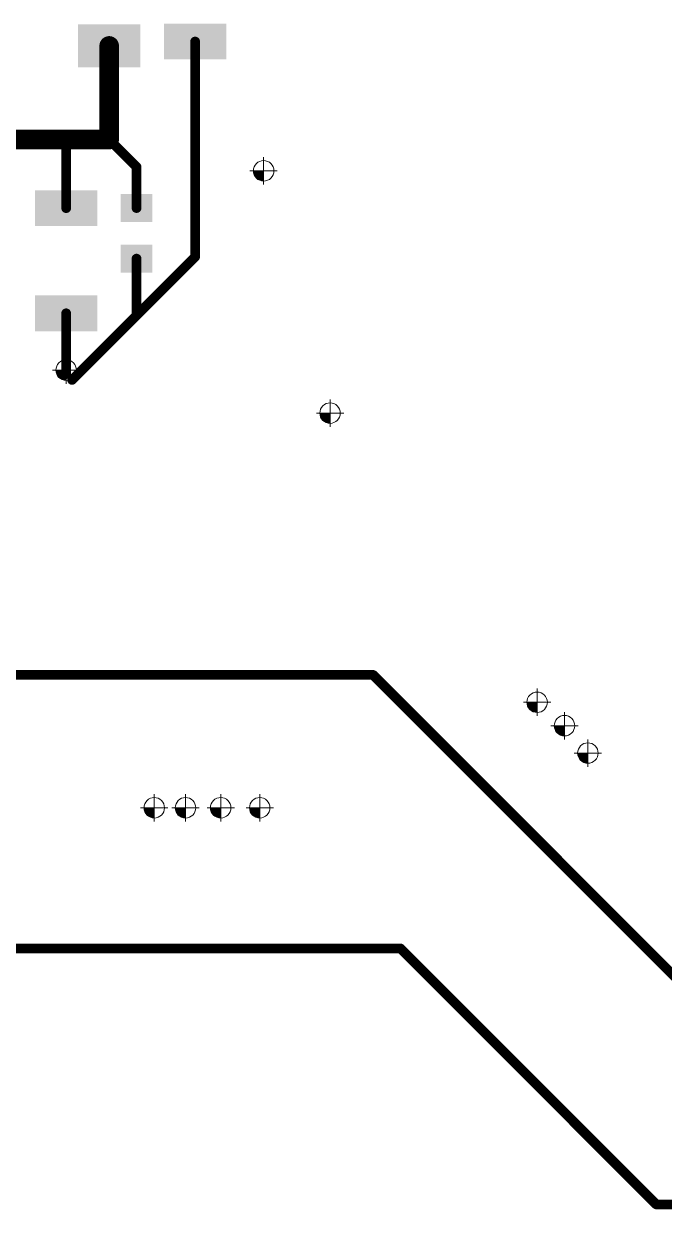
# Model space of a CAD drawing. Header units: millimetres. Extents: x 1557 to 2774, y 1107 to 1474.
# Drawn here: x 1642.93 to 1659.32, y 1390.19 to 1420.53 of the extents above; entities that cross this region are included whole.
import ezdxf

# ---------------------------------------------------------------- set-up
doc = ezdxf.new("R2010")
doc.units = ezdxf.units.MM
for name, color, linetype in [('PDF _Геометрия', 7, 'Continuous'), ('PDF _Сплошная заливка', 7, 'Continuous'), ('TopLayer', 1, 'Continuous')]:
    doc.layers.add(name, color=color, linetype=linetype)

msp = doc.modelspace()

# ---------------------------------------------------------------- hatches: boundary and pattern name
at = {"layer": 'PDF _Сплошная заливка', "transparency": 33554559}
for points in [[(1648.807427075926, 1416.770009577871, 0.414158043362994), (1649.069929655948, 1416.507506997878), (1649.069929655948, 1416.507506997838), (1649.069929655948, 1416.507506997838), (1649.069929655948, 1416.770009577871), (1649.069929655948, 1416.770009577871)], [(1643.752920671017, 1411.670000726674, 0.1989057187990377), (1643.829826412804, 1411.484368610566), (1643.829826412782, 1411.484368610548, 0.1988800815205161), (1644.015423251038, 1411.40749814662), (1644.015423251038, 1411.407498146649), (1644.015423251038, 1411.407498146649), (1644.015423251038, 1411.670000726674), (1644.015423251038, 1411.670000726674)], [(1650.507432025407, 1410.569992854943, 0.1989883854438822), (1650.584337767194, 1410.384396016705), (1650.584337767157, 1410.38439601668, 0.1989883858906619), (1650.769934605428, 1410.307490274911), (1650.769934605428, 1410.307490274914), (1650.769934605428, 1410.307490274914), (1650.769934605428, 1410.569992854943), (1650.769934605428, 1410.569992854943)], [(1655.807472358144, 1403.169981976527, 0.4142588362369964), (1656.069974938165, 1402.90747939648), (1656.069974938165, 1402.907479396498), (1656.069974938165, 1402.907479396498), (1656.069974938165, 1403.169981976527), (1656.069974938165, 1403.169981976527)], [(1656.507455719641, 1402.56998736823, 0.1989561129498261), (1656.584361461406, 1402.384355252108), (1656.584361461406, 1402.384355252108, 0.198880082026945), (1656.769958299684, 1402.307484788216), (1656.769958299684, 1402.307484788202), (1656.769958299684, 1402.307484788202), (1656.769958299684, 1402.56998736823), (1656.769958299684, 1402.56998736823)], [(1657.10746161686, 1401.869965201079, 0.1988800817560399), (1657.184332080763, 1401.684368362812), (1657.184332080763, 1401.684368362812, 0.1989561127591369), (1657.369964196889, 1401.607462621054), (1657.369964196889, 1401.607462621047), (1657.369964196889, 1401.607462621047), (1657.369964196889, 1401.869965201079), (1657.369964196889, 1401.869965201079)], [(1646.007423074184, 1400.469960730755, 0.4141580433180979), (1646.269925654206, 1400.207458150711), (1646.269925654206, 1400.207458150726), (1646.269925654206, 1400.207458150726), (1646.269925654206, 1400.469960730755), (1646.269925654206, 1400.469960730755)], [(1646.807419177843, 1400.469960730755, 0.4141580431710793), (1647.069921757865, 1400.20745815077), (1647.069921757865, 1400.207458150726), (1647.069921757865, 1400.207458150726), (1647.069921757865, 1400.469960730755), (1647.069921757865, 1400.469960730755)], [(1647.707428023665, 1400.469960730755, 0.4141580433861971), (1647.969930603686, 1400.207458150759), (1647.969930603686, 1400.207458150726), (1647.969930603686, 1400.207458150726), (1647.969930603686, 1400.469960730755), (1647.969930603686, 1400.469960730755)], [(1648.707449611626, 1400.469960730755, 0.4142084405575368), (1648.969952191655, 1400.207458150737), (1648.969952191655, 1400.207458150726), (1648.969952191655, 1400.207458150726), (1648.969952191655, 1400.469960730755), (1648.969952191655, 1400.469960730755)]]:
    msp.add_hatch(color=7, dxfattribs=at).paths.add_polyline_path(points)

# ---------------------------------------------------------------- linework, layer by layer
at = {"layer": 'PDF _Геометрия', "lineweight": 9}
for points in [[(1649.332467513839, 1416.770009577871, 0.4143145162661906), (1649.07000021168, 1417.032476880034, 0.4143145160597703), (1648.807532909528, 1416.770009577871, 0.4143145161203163), (1649.07000021168, 1416.507542275697, 0.4143145161385002)], [(1644.27785527535, 1411.670106560265, 0.4143145160363481), (1644.015387973176, 1411.932573862406, 0.4143145161851435), (1643.752920671097, 1411.670106560265, 0.4143145163287007), (1644.015387973176, 1411.407639258073, 0.4143145159918706)], [(1651.032507741182, 1410.570063410668, 0.4143145160258204), (1650.770040439023, 1410.832530712798, 0.4143145159692036), (1650.507573136805, 1410.570063410668, 0.4143145160872729), (1650.770040439023, 1410.30759610856, 0.4143145161437388)], [(1656.33230112889, 1403.169911420803, 0.4143145163110206), (1656.069833826723, 1403.43237872298, 0.4143145161495816), (1655.807366524586, 1403.169911420803, 0.4143145162281603), (1656.069833826723, 1402.907444118589, 0.4143145161298868)], [(1657.0325667133, 1402.56998736823, 0.4143145162527918), (1656.770099411134, 1402.832454670419, 0.4143145159983178), (1656.507632108916, 1402.56998736823, 0.4143145161207194), (1656.770099411134, 1402.307520066086, 0.4143145161867554)], [(1657.632290387606, 1401.869894645351, 0.414314515925784), (1657.369823085432, 1402.132361947528, 0.414314516200708), (1657.107355783244, 1401.869894645351, 0.4143145160505021), (1657.369823085432, 1401.607427343202, 0.4143145159641667)], [(1646.532463512097, 1400.470066564345, 0.4143145160778537), (1646.269996209938, 1400.732533866475, 0.4143145160639007), (1646.007528907786, 1400.470066564345, 0.4143145160971455), (1646.269996209938, 1400.207599262208, 0.4143145161108972)], [(1647.33256544935, 1400.470066564345, 0.4138105735873144), (1647.070098147184, 1400.732533866538, 0.4140361066040074), (1646.80727806646, 1400.470066564345, 0.4140361064491621), (1647.070098147184, 1400.207599262227, 0.4138105736205407)], [(1648.23250373944, 1400.470066564345, 0.4143145161187548), (1647.97003643728, 1400.732533866527, 0.4143145160453643), (1647.70756913507, 1400.470066564345, 0.4143145160785084), (1647.97003643728, 1400.207599262121, 0.4143145161518484)], [(1649.232278382372, 1400.470066564345, 0.4143145161453507), (1648.969811080198, 1400.732533866497, 0.4143145159939858), (1648.707343778025, 1400.470066564345, 0.4143145160269287), (1648.969811080198, 1400.207599262241, 0.4143145161782935)]]:
    msp.add_lwpolyline(points, format="xyb", close=True, dxfattribs=at)
for points in [[(1649.07000021168, 1416.420053174985), (1649.07000021168, 1417.119965980757)], [(1649.419956614566, 1416.770009577871), (1648.720043808794, 1416.770009577871)], [(1644.015387973176, 1411.320150157379), (1644.015387973176, 1412.020062963151)], [(1644.365344376062, 1411.670106560265), (1643.66543157029, 1411.670106560265)], [(1650.770040439023, 1410.220107007782), (1650.770040439023, 1410.920019813562)], [(1651.119996841909, 1410.570063410668), (1650.420084036137, 1410.570063410668)], [(1656.069833826723, 1402.819955017917), (1656.069833826723, 1403.519867823689)], [(1656.419790229609, 1403.169911420803), (1655.71987742383, 1403.169911420803)], [(1656.770099411134, 1402.220030965344), (1656.770099411134, 1402.91994377112)], [(1657.12005581402, 1402.56998736823), (1656.419790229609, 1402.56998736823)], [(1657.369823085432, 1401.519938242464), (1657.369823085432, 1402.21985104824)], [(1657.720132266956, 1401.869894645351), (1657.019866682546, 1401.869894645351)], [(1646.269996209938, 1400.120110161459), (1646.269996209938, 1400.820022967235)], [(1647.070098147184, 1400.120110161459), (1647.070098147184, 1400.820022967235)], [(1647.97003643728, 1400.120110161459), (1647.97003643728, 1400.820022967235)], [(1648.969811080198, 1400.120110161459), (1648.969811080198, 1400.820022967235)], [(1646.619952612824, 1400.470066564345), (1645.920039807044, 1400.470066564345)], [(1647.42005455007, 1400.470066564345), (1646.71978896566, 1400.470066564345)], [(1648.319992840167, 1400.470066564345), (1647.620080034394, 1400.470066564345)], [(1649.319767483099, 1400.470066564345), (1648.619854677312, 1400.470066564345)]]:
    msp.add_lwpolyline(points, dxfattribs=at)
at = {"layer": 'TopLayer'}
for points, const_width in [([(1645.116217960691, 1417.569923438444), (1645.116217960691, 1419.967124638444)], 0.499999), ([(1647.316218640691, 1414.569919278444), (1647.316218640691, 1420.077520658444)], 0.2499995), ([(1642.216218680691, 1417.569920898444), (1643.816215480691, 1417.569920898444)], 0.499999), ([(1643.816215480691, 1417.569920898444), (1645.116215420691, 1417.569920898444)], 0.499999), ([(1643.816215480691, 1417.569920898444), (1644.015521660691, 1417.370614718444)], 0.2499995), ([(1644.015521660691, 1415.815789278444), (1644.015521660691, 1417.370614718444)], 0.2499995), ([(1645.116215420691, 1417.569920898444), (1645.116217960691, 1417.569923438444)], 0.2499995), ([(1645.116215420691, 1417.569920898444), (1645.816219100691, 1416.869917218444)], 0.2499995), ([(1645.816219100691, 1415.817620618444), (1645.816219100691, 1416.869917218444)], 0.2499995), ([(1645.816219100691, 1413.069919738444), (1647.316218640691, 1414.569919278444)], 0.2499995), ([(1645.816219100691, 1413.069919738444), (1645.816219100691, 1414.522220618444)], 0.2499995), ([(1644.015521660691, 1411.669919998444), (1644.015521660691, 1413.123389278444)], 0.2499995), ([(1644.166217320691, 1411.419917958444), (1645.816219100691, 1413.069919738444)], 0.2499995), ([(1644.015521660691, 1411.570616158444), (1644.015521660691, 1411.669919998444)], 0.2499995), ([(1636.370020060691, 1403.869920358444), (1651.870019540691, 1403.869920358444)], 0.2499995), ([(1651.870019540691, 1403.869920358444), (1664.920018840691, 1390.819921058444)], 0.2499995), ([(1636.444716380691, 1396.869919118444), (1652.570018140691, 1396.869919118444)], 0.2499995), ([(1652.570018140691, 1396.869919118444), (1659.120015200691, 1390.319922058444)], 0.2499995), ([(1659.120015200691, 1390.319922058444), (1672.620016140691, 1390.319922058444)], 0.2499995)]:
    msp.add_lwpolyline(points, dxfattribs=dict(at, const_width=const_width))
for points, const_width in [([(1644.991219480691, 1419.967124638444, 1), (1645.241216440691, 1419.967124638444, 1)], 0.2499995), ([(1647.253719400691, 1420.077520658444, 1), (1647.378717880691, 1420.077520658444, 1)], 0.12499848), ([(1643.691217000691, 1417.569920898444, 1), (1643.941213960691, 1417.569920898444, 1)], 0.2499995), ([(1643.691217000691, 1417.569920898444, 1), (1643.941213960691, 1417.569920898444, 1)], 0.2499995), ([(1644.991216940691, 1417.569920898444, 1), (1645.241213900691, 1417.569920898444, 1)], 0.2499995), ([(1644.991219480691, 1417.569923438444, 1), (1645.241216440691, 1417.569923438444, 1)], 0.2499995), ([(1643.753716240691, 1417.569920898444, 1), (1643.878714720691, 1417.569920898444, 1)], 0.12499848), ([(1643.953022420691, 1417.370614718444, 1), (1644.078020900691, 1417.370614718444, 1)], 0.12499848), ([(1643.953022420691, 1417.370614718444, 1), (1644.078020900691, 1417.370614718444, 1)], 0.12499848), ([(1645.053716180691, 1417.569920898444, 1), (1645.178714660691, 1417.569920898444, 1)], 0.12499848), ([(1645.053716180691, 1417.569920898444, 1), (1645.178714660691, 1417.569920898444, 1)], 0.12499848), ([(1645.053718720691, 1417.569923438444, 1), (1645.178717200691, 1417.569923438444, 1)], 0.12499848), ([(1645.753719860691, 1416.869917218444, 1), (1645.878718340691, 1416.869917218444, 1)], 0.12499848), ([(1645.753719860691, 1416.869917218444, 1), (1645.878718340691, 1416.869917218444, 1)], 0.12499848), ([(1643.953022420691, 1415.815789278444, 1), (1644.078020900691, 1415.815789278444, 1)], 0.12499848), ([(1645.753719860691, 1415.817620618444, 1), (1645.878718340691, 1415.817620618444, 1)], 0.12499848), ([(1645.753719860691, 1414.522220618444, 1), (1645.878718340691, 1414.522220618444, 1)], 0.12499848), ([(1647.253719400691, 1414.569919278444, 1), (1647.378717880691, 1414.569919278444, 1)], 0.12499848), ([(1647.253719400691, 1414.569919278444, 1), (1647.378717880691, 1414.569919278444, 1)], 0.12499848), ([(1643.953022420691, 1413.123389278444, 1), (1644.078020900691, 1413.123389278444, 1)], 0.12499848), ([(1645.753719860691, 1413.069919738444, 1), (1645.878718340691, 1413.069919738444, 1)], 0.12499848), ([(1645.753719860691, 1413.069919738444, 1), (1645.878718340691, 1413.069919738444, 1)], 0.12499848), ([(1645.753719860691, 1413.069919738444, 1), (1645.878718340691, 1413.069919738444, 1)], 0.12499848), ([(1643.953022420691, 1411.669919998444, 1), (1644.078020900691, 1411.669919998444, 1)], 0.12499848), ([(1643.953022420691, 1411.669919998444, 1), (1644.078020900691, 1411.669919998444, 1)], 0.12499848), ([(1643.953022420691, 1411.570616158444, 1), (1644.078020900691, 1411.570616158444, 1)], 0.12499848), ([(1644.103718080691, 1411.419917958444, 1), (1644.228716560691, 1411.419917958444, 1)], 0.12499848), ([(1651.807520300691, 1403.869920358444, 1), (1651.932518780691, 1403.869920358444, 1)], 0.12499848), ([(1651.807520300691, 1403.869920358444, 1), (1651.932518780691, 1403.869920358444, 1)], 0.12499848), ([(1652.507518900691, 1396.869919118444, 1), (1652.632517380691, 1396.869919118444, 1)], 0.12499848), ([(1652.507518900691, 1396.869919118444, 1), (1652.632517380691, 1396.869919118444, 1)], 0.12499848), ([(1659.057515960691, 1390.319922058444, 1), (1659.182514440691, 1390.319922058444, 1)], 0.12499848), ([(1659.057515960691, 1390.319922058444, 1), (1659.182514440691, 1390.319922058444, 1)], 0.12499848)]:
    msp.add_lwpolyline(points, format="xyb", close=True, dxfattribs=dict(at, const_width=const_width))
for points in [[(1644.316219560691, 1420.519922618444), (1644.316219560691, 1419.414326658444), (1645.916216360691, 1420.519922618444), (1645.916216360691, 1419.414326658444)], [(1648.116318640691, 1419.620320658444), (1648.116318640691, 1420.534720658444), (1646.516118640691, 1419.620320658444), (1646.516118640691, 1420.534720658444)], [(1644.815621660691, 1415.358589278444), (1644.815621660691, 1416.272989278444), (1643.215421660691, 1415.358589278444), (1643.215421660691, 1416.272989278444)], [(1645.409819100691, 1416.173220618444), (1645.409819100691, 1415.462020618444), (1646.222619100691, 1416.173220618444), (1646.222619100691, 1415.462020618444)], [(1645.409819100691, 1414.877820618444), (1645.409819100691, 1414.166620618444), (1646.222619100691, 1414.877820618444), (1646.222619100691, 1414.166620618444)], [(1644.815621660691, 1412.666189278444), (1644.815621660691, 1413.580589278444), (1643.215421660691, 1412.666189278444), (1643.215421660691, 1413.580589278444)]]:
    msp.add_solid(points, dxfattribs=at)

doc.saveas('drawing.dxf')
